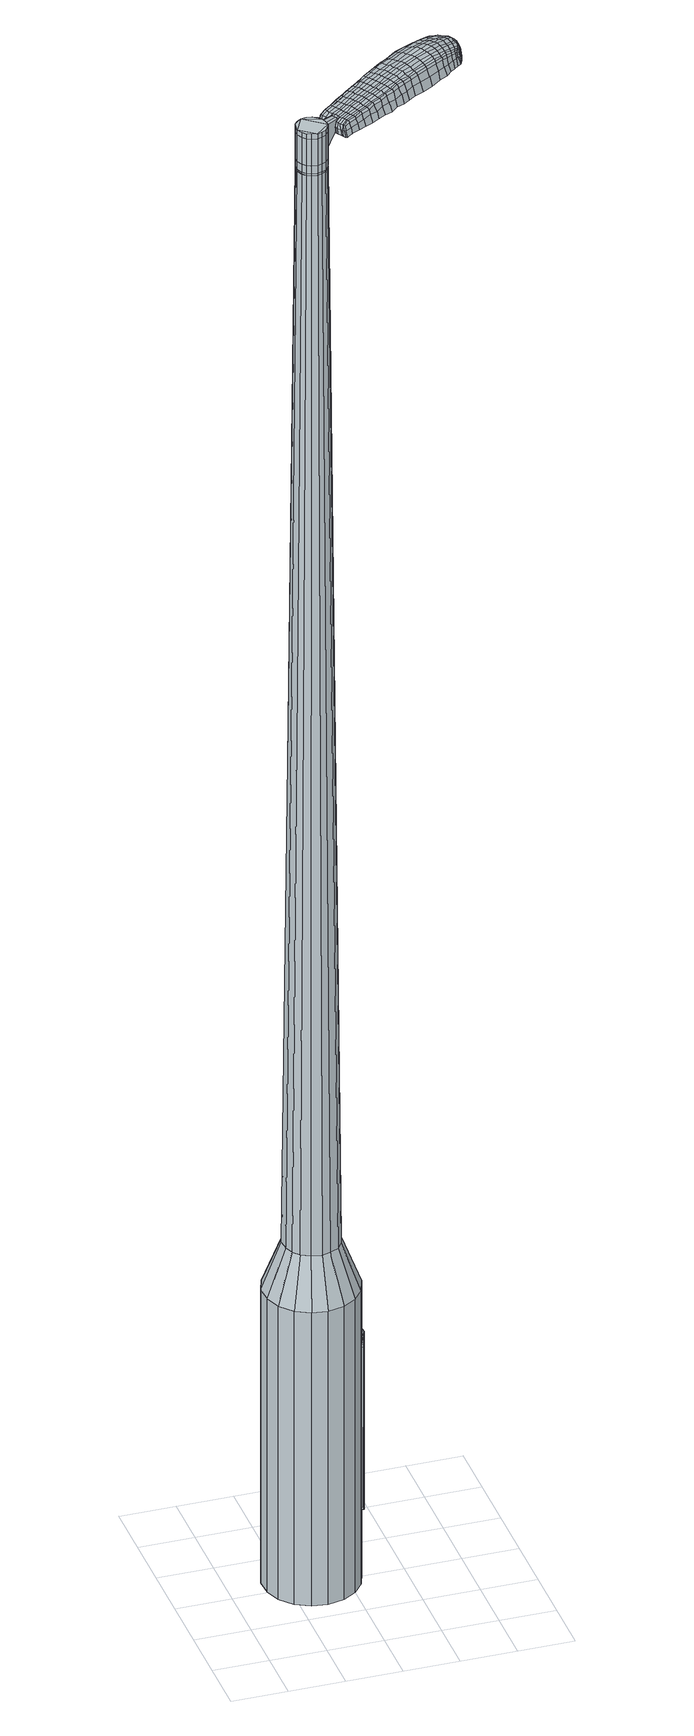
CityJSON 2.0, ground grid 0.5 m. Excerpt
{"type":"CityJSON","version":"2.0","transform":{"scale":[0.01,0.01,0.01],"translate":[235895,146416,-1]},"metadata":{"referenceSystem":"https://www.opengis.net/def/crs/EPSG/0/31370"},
"CityObjects":{
"object1":{"type":"GenericCityObject","attributes":{"cluster":664,"mean_distance_to_centroid":0.0912,"new_centroid_x":235895.72,"new_centroid_y":146417.07,"mean_distance_to_camera":6.72,"H1":11.36,"H2":-0.646,"Z_final":116.05,"cluster2":-1,"proj_x":235897.32,"proj_y":146419.72,"id_line":25206,"bearing_l":301.24,"distance":3.1,"orientation":"left","G_obj":31.24},"geometry":[{"type":"MultiSurface","lod":"2","boundaries":[[[0,1,2,3]],[[1,4,5,2]],[[4,6,7,5]],[[6,8,9,7]],[[8,10,11,9]],[[10,12,13,11]],[[12,14,15,13]],[[14,16,17,15]],[[16,18,19,17]],[[18,20,21,19]],[[20,22,23,21]],[[22,24,25,23]],[[24,26,27,25]],[[26,28,29,27]],[[28,30,31,29]],[[30,32,33,31]],[[32,34,35,33]],[[34,0,3,35]],[[36,37,38,39]],[[38,40,41,42]],[[41,43,42]],[[42,44,45,46]],[[45,47,46]],[[46,48,49,50]],[[49,51,50]],[[42,46,50,38]],[[50,52,39,38]],[[53,36,39]],[[2,5,7,35]],[[7,9,11,15]],[[11,13,15]],[[15,17,19,23]],[[19,21,23]],[[23,25,27,31]],[[27,29,31]],[[15,23,31,7]],[[31,33,35,7]],[[3,2,35]],[[1,0,54,55]],[[0,34,56,54]],[[34,32,57,56]],[[32,30,58,57]],[[30,28,59,58]],[[28,26,60,59]],[[26,24,61,60]],[[24,22,62,61]],[[22,20,63,62]],[[20,18,64,63]],[[18,16,65,64]],[[16,14,66,65]],[[14,12,67,66]],[[12,10,68,67]],[[10,8,69,68]],[[8,6,70,69]],[[6,4,71,70]],[[4,1,55,71]],[[55,54,72,73]],[[54,56,74,72]],[[56,57,75,74]],[[57,58,76,75]],[[58,59,77,76]],[[59,60,78,77]],[[60,61,79,78]],[[61,62,80,79]],[[62,63,81,80]],[[63,64,82,81]],[[64,65,83,82]],[[65,66,84,83]],[[66,67,85,84]],[[67,68,86,85]],[[68,69,87,86]],[[69,70,88,87]],[[70,71,89,88]],[[71,55,73,89]],[[90,91,92,73]],[[93,94,91,90]],[[95,96,94,93]],[[97,98,96,95]],[[99,100,98,97]],[[101,102,100,99]],[[103,104,102,101]],[[105,106,104,103]],[[107,108,106,105]],[[109,110,108,107]],[[83,111,110,109]],[[84,112,111,83]],[[85,113,112,84]],[[86,114,113,85]],[[115,116,114,86]],[[88,117,116,115]],[[118,119,117,88]],[[73,92,119,118]],[[120,121,122,123]],[[124,120,123,125]],[[126,124,125,127]],[[128,126,127,129]],[[130,128,129,131]],[[132,130,131,133]],[[134,132,133,135]],[[136,134,135,137]],[[138,136,137,139]],[[140,138,139,141]],[[142,140,141,143]],[[144,142,143,145]],[[146,144,145,147]],[[148,146,147,149]],[[150,148,149,151]],[[152,150,151,153]],[[72,90,73]],[[72,74,93,90]],[[74,75,95,93]],[[75,76,97,95]],[[76,77,99,97]],[[77,78,101,99]],[[78,79,103,101]],[[79,80,105,103]],[[80,81,107,105]],[[81,82,109,107]],[[82,83,109]],[[87,115,86]],[[87,88,115]],[[89,118,88]],[[89,73,118]],[[154,92,91]],[[155,119,92]],[[155,117,119]],[[156,116,117]],[[156,114,116]],[[157,110,111]],[[157,158,108,110]],[[158,159,106,108]],[[159,160,104,106]],[[160,161,102,104]],[[161,162,100,102]],[[162,163,98,100]],[[163,164,96,98]],[[164,165,94,96]],[[165,154,91,94]],[[39,52,152,166]],[[92,154,167,153]],[[53,39,166,121]],[[154,165,122,167]],[[36,53,121,120]],[[165,164,123,122]],[[37,36,120,124]],[[164,163,125,123]],[[38,37,124,126]],[[163,162,127,125]],[[40,38,126,128]],[[162,161,129,127]],[[41,40,128,130]],[[161,160,131,129]],[[43,41,130,132]],[[160,159,133,131]],[[42,43,132,134]],[[159,158,135,133]],[[44,42,134,136]],[[158,157,137,135]],[[45,44,136,138]],[[157,111,139,137]],[[47,45,138,140]],[[111,112,141,139]],[[46,47,140,142]],[[112,113,143,141]],[[48,46,142,144]],[[113,114,145,143]],[[49,48,144,146]],[[114,156,147,145]],[[51,49,146,148]],[[156,117,149,147]],[[50,51,148,150]],[[117,155,151,149]],[[52,50,150,152]],[[155,92,153,151]],[[152,153,168,169]],[[153,167,170,168]],[[167,122,171,170]],[[122,121,172,171]],[[121,166,173,172]],[[166,152,169,173]],[[174,175,176,177]],[[178,174,177,179]],[[174,178,180,181]],[[175,174,181,182]],[[183,184,185,186]],[[187,183,186,188]],[[183,187,189,190]],[[184,183,190,191]],[[192,193,194,195]],[[196,192,195,197]],[[192,196,198,199]],[[193,192,199,200]],[[201,202,203,204]],[[205,201,204,206]],[[201,205,207,208]],[[202,201,208,209]],[[210,211,212,213]],[[214,210,213,215]],[[210,214,216,217]],[[211,210,217,218]],[[219,220,221,222]],[[223,219,222,224]],[[219,223,225,226]],[[220,219,226,227]],[[228,229,230,231]],[[220,228,231,221]],[[228,220,227,232]],[[229,228,232,233]],[[234,235,236,237]],[[229,234,237,230]],[[234,229,233,238]],[[235,234,238,239]],[[240,178,179,241]],[[235,240,241,236]],[[240,235,239,242]],[[178,240,242,180]],[[243,244,245,246]],[[247,243,246,248]],[[243,247,249,250]],[[244,243,250,251]],[[252,253,254,255]],[[244,252,255,245]],[[252,244,251,256]],[[253,252,256,257]],[[258,259,260,261]],[[253,258,261,254]],[[258,253,257,262]],[[259,258,262,263]],[[264,265,266,267]],[[259,264,267,260]],[[264,259,263,268]],[[265,264,268,269]],[[270,175,182,271]],[[265,270,271,266]],[[270,265,269,272]],[[175,270,272,176]],[[273,274,275,276]],[[277,273,276,278]],[[273,277,279,280]],[[274,273,280,281]],[[282,283,284,285]],[[274,282,285,275]],[[282,274,281,286]],[[283,282,286,287]],[[288,289,290,291]],[[283,288,291,284]],[[288,283,287,292]],[[289,288,292,293]],[[294,187,188,295]],[[289,294,295,290]],[[294,289,293,296]],[[187,294,296,189]],[[297,298,299,300]],[[301,297,300,302]],[[297,301,303,304]],[[298,297,304,305]],[[306,307,308,309]],[[298,306,309,299]],[[306,298,305,310]],[[307,306,310,311]],[[312,313,314,315]],[[307,312,315,308]],[[312,307,311,316]],[[313,312,316,317]],[[318,319,320,321]],[[313,318,321,314]],[[318,313,317,322]],[[319,318,322,323]],[[324,184,191,325]],[[319,324,325,320]],[[324,319,323,326]],[[184,324,326,185]],[[327,213,212,328]],[[329,327,328,330]],[[327,329,331,332]],[[213,327,332,215]],[[333,329,330,334]],[[335,333,334,336]],[[333,335,337,338]],[[329,333,338,331]],[[339,335,336,340]],[[341,339,340,342]],[[339,341,343,344]],[[335,339,344,337]],[[345,341,342,346]],[[347,345,346,348]],[[345,347,349,350]],[[341,345,350,343]],[[351,347,348,352]],[[202,351,352,203]],[[351,202,209,353]],[[347,351,353,349]],[[354,355,200,199]],[[356,354,199,198]],[[354,356,357,358]],[[355,354,358,359]],[[360,361,359,358]],[[362,360,358,357]],[[360,362,363,364]],[[361,360,364,365]],[[366,367,365,364]],[[368,366,364,363]],[[366,368,369,370]],[[367,366,370,371]],[[372,373,371,370]],[[374,372,370,369]],[[372,374,207,205]],[[373,372,205,206]],[[375,376,377,378]],[[277,375,378,279]],[[375,277,278,379]],[[376,375,379,380]],[[381,196,197,382]],[[376,381,382,377]],[[381,376,380,383]],[[196,381,383,198]],[[384,385,386,387]],[[223,384,387,225]],[[384,223,224,388]],[[385,384,388,389]],[[390,391,392,393]],[[385,390,393,386]],[[390,385,389,394]],[[391,390,394,395]],[[396,193,200,397]],[[391,396,397,392]],[[396,391,395,398]],[[193,396,398,194]],[[399,400,401,402]],[[181,399,402,182]],[[399,181,180,403]],[[400,399,403,404]],[[405,406,407,408]],[[400,405,408,401]],[[405,400,404,409]],[[406,405,409,410]],[[411,204,203,412]],[[406,411,412,407]],[[411,406,410,413]],[[204,411,413,206]],[[414,415,416,417]],[[186,414,417,188]],[[414,186,185,418]],[[415,414,418,419]],[[420,208,207,421]],[[415,420,421,416]],[[420,415,419,422]],[[208,420,422,209]],[[423,424,425,426]],[[301,423,426,303]],[[423,301,302,427]],[[424,423,427,428]],[[429,214,215,430]],[[424,429,430,425]],[[429,424,428,431]],[[214,429,431,216]],[[432,433,434,435]],[[247,432,435,249]],[[432,247,248,436]],[[433,432,436,437]],[[438,439,440,441]],[[433,438,441,434]],[[438,433,437,442]],[[439,438,442,443]],[[444,211,218,445]],[[439,444,445,440]],[[444,439,443,446]],[[211,444,446,212]],[[447,448,437,436]],[[246,447,436,248]],[[447,246,245,449]],[[448,447,449,450]],[[451,452,443,442]],[[448,451,442,437]],[[451,448,450,453]],[[452,451,453,454]],[[455,328,212,446]],[[452,455,446,443]],[[455,452,454,456]],[[328,455,456,330]],[[457,458,459,460]],[[304,457,460,305]],[[457,304,303,426]],[[458,457,426,425]],[[461,332,331,462]],[[458,461,462,459]],[[461,458,425,430]],[[332,461,430,215]],[[463,464,450,449]],[[255,463,449,245]],[[463,255,254,465]],[[464,463,465,466]],[[467,468,454,453]],[[464,467,453,450]],[[467,464,466,469]],[[468,467,469,470]],[[471,334,330,456]],[[468,471,456,454]],[[471,468,470,472]],[[334,471,472,336]],[[473,474,475,476]],[[310,473,476,311]],[[473,310,305,460]],[[474,473,460,459]],[[477,338,337,478]],[[474,477,478,475]],[[477,474,459,462]],[[338,477,462,331]],[[479,480,466,465]],[[261,479,465,254]],[[479,261,260,481]],[[480,479,481,482]],[[483,484,470,469]],[[480,483,469,466]],[[483,480,482,485]],[[484,483,485,486]],[[487,340,336,472]],[[484,487,472,470]],[[487,484,486,488]],[[340,487,488,342]],[[489,490,491,492]],[[316,489,492,317]],[[489,316,311,476]],[[490,489,476,475]],[[493,344,343,494]],[[490,493,494,491]],[[493,490,475,478]],[[344,493,478,337]],[[495,496,482,481]],[[267,495,481,260]],[[495,267,266,497]],[[496,495,497,498]],[[499,500,486,485]],[[496,499,485,482]],[[499,496,498,501]],[[500,499,501,502]],[[503,346,342,488]],[[500,503,488,486]],[[503,500,502,504]],[[346,503,504,348]],[[505,506,507,508]],[[322,505,508,323]],[[505,322,317,492]],[[506,505,492,491]],[[509,350,349,510]],[[506,509,510,507]],[[509,506,491,494]],[[350,509,494,343]],[[511,512,498,497]],[[271,511,497,266]],[[511,271,182,402]],[[512,511,402,401]],[[513,514,502,501]],[[512,513,501,498]],[[513,512,401,408]],[[514,513,408,407]],[[515,352,348,504]],[[514,515,504,502]],[[515,514,407,412]],[[352,515,412,203]],[[516,517,419,418]],[[326,516,418,185]],[[516,326,323,508]],[[517,516,508,507]],[[518,353,209,422]],[[517,518,422,419]],[[518,517,507,510]],[[353,518,510,349]],[[519,520,380,379]],[[276,519,379,278]],[[519,276,275,521]],[[520,519,521,522]],[[523,356,198,383]],[[520,523,383,380]],[[523,520,522,524]],[[356,523,524,357]],[[525,526,527,528]],[[226,525,528,227]],[[525,226,225,387]],[[526,525,387,386]],[[529,530,531,532]],[[526,529,532,527]],[[529,526,386,393]],[[530,529,393,392]],[[533,355,359,534]],[[530,533,534,531]],[[533,530,392,397]],[[355,533,397,200]],[[535,536,522,521]],[[285,535,521,275]],[[535,285,284,537]],[[536,535,537,538]],[[539,362,357,524]],[[536,539,524,522]],[[539,536,538,540]],[[362,539,540,363]],[[541,542,543,544]],[[232,541,544,233]],[[541,232,227,528]],[[542,541,528,527]],[[545,546,547,548]],[[542,545,548,543]],[[545,542,527,532]],[[546,545,532,531]],[[549,361,365,550]],[[546,549,550,547]],[[549,546,531,534]],[[361,549,534,359]],[[551,552,538,537]],[[291,551,537,284]],[[551,291,290,553]],[[552,551,553,554]],[[555,368,363,540]],[[552,555,540,538]],[[555,552,554,556]],[[368,555,556,369]],[[557,558,559,560]],[[238,557,560,239]],[[557,238,233,544]],[[558,557,544,543]],[[561,562,563,564]],[[558,561,564,559]],[[561,558,543,548]],[[562,561,548,547]],[[565,367,371,566]],[[562,565,566,563]],[[565,562,547,550]],[[367,565,550,365]],[[567,568,554,553]],[[295,567,553,290]],[[567,295,188,417]],[[568,567,417,416]],[[569,374,369,556]],[[568,569,556,554]],[[569,568,416,421]],[[374,569,421,207]],[[570,571,404,403]],[[242,570,403,180]],[[570,242,239,560]],[[571,570,560,559]],[[572,573,410,409]],[[571,572,409,404]],[[572,571,559,564]],[[573,572,564,563]],[[574,373,206,413]],[[573,574,413,410]],[[574,573,563,566]],[[373,574,566,371]],[[575,576,577,578]],[[578,577,579,580]],[[581,579,577,582]],[[582,577,576,583]],[[584,585,586,587]],[[587,586,588,589]],[[590,588,586,591]],[[591,586,585,592]],[[593,594,595,596]],[[596,595,597,598]],[[599,597,595,600]],[[600,595,594,601]],[[602,603,604,605]],[[605,604,606,607]],[[608,606,604,609]],[[609,604,603,610]],[[611,612,613,614]],[[614,613,615,616]],[[617,615,613,618]],[[618,613,612,619]],[[620,621,622,623]],[[623,622,624,625]],[[626,624,622,627]],[[627,622,621,628]],[[629,630,631,632]],[[632,631,621,620]],[[628,621,631,633]],[[633,631,630,634]],[[635,636,637,638]],[[638,637,630,629]],[[634,630,637,639]],[[639,637,636,640]],[[580,579,641,642]],[[642,641,636,635]],[[640,636,641,643]],[[643,641,579,581]],[[644,645,646,647]],[[647,646,648,649]],[[650,648,646,651]],[[651,646,645,652]],[[653,654,655,656]],[[656,655,645,644]],[[652,645,655,657]],[[657,655,654,658]],[[659,660,661,662]],[[662,661,654,653]],[[658,654,661,663]],[[663,661,660,664]],[[665,666,667,668]],[[668,667,660,659]],[[664,660,667,669]],[[669,667,666,670]],[[583,576,671,672]],[[672,671,666,665]],[[670,666,671,673]],[[673,671,576,575]],[[674,675,676,677]],[[677,676,678,679]],[[680,678,676,681]],[[681,676,675,682]],[[683,684,685,686]],[[686,685,675,674]],[[682,675,685,687]],[[687,685,684,688]],[[689,690,691,692]],[[692,691,684,683]],[[688,684,691,693]],[[693,691,690,694]],[[589,588,695,696]],[[696,695,690,689]],[[694,690,695,697]],[[697,695,588,590]],[[698,699,700,701]],[[701,700,702,703]],[[704,702,700,705]],[[705,700,699,706]],[[707,708,709,710]],[[710,709,699,698]],[[706,699,709,711]],[[711,709,708,712]],[[713,714,715,716]],[[716,715,708,707]],[[712,708,715,717]],[[717,715,714,718]],[[719,720,721,722]],[[722,721,714,713]],[[718,714,721,723]],[[723,721,720,724]],[[592,585,725,726]],[[726,725,720,719]],[[724,720,725,727]],[[727,725,585,584]],[[611,614,728,729]],[[729,728,730,731]],[[732,730,728,733]],[[733,728,614,616]],[[731,730,734,735]],[[735,734,736,737]],[[738,736,734,739]],[[739,734,730,732]],[[737,736,740,741]],[[741,740,742,743]],[[744,742,740,745]],[[745,740,736,738]],[[743,742,746,747]],[[747,746,748,749]],[[750,748,746,751]],[[751,746,742,744]],[[749,748,752,753]],[[753,752,603,602]],[[610,603,752,754]],[[754,752,748,750]],[[601,755,756,600]],[[600,756,757,599]],[[758,757,756,759]],[[759,756,755,760]],[[760,761,762,759]],[[759,762,763,758]],[[764,763,762,765]],[[765,762,761,766]],[[766,767,768,765]],[[765,768,769,764]],[[770,769,768,771]],[[771,768,767,772]],[[772,773,774,771]],[[771,774,775,770]],[[608,775,774,606]],[[606,774,773,607]],[[776,777,778,779]],[[779,778,678,680]],[[679,678,778,780]],[[780,778,777,781]],[[598,597,782,783]],[[783,782,777,776]],[[781,777,782,784]],[[784,782,597,599]],[[785,786,787,788]],[[788,787,624,626]],[[625,624,787,789]],[[789,787,786,790]],[[791,792,793,794]],[[794,793,786,785]],[[790,786,793,795]],[[795,793,792,796]],[[601,594,797,798]],[[798,797,792,791]],[[796,792,797,799]],[[799,797,594,593]],[[800,801,802,803]],[[803,802,582,583]],[[581,582,802,804]],[[804,802,801,805]],[[806,807,808,809]],[[809,808,801,800]],[[805,801,808,810]],[[810,808,807,811]],[[602,605,812,813]],[[813,812,807,806]],[[811,807,812,814]],[[814,812,605,607]],[[815,816,817,818]],[[818,817,587,589]],[[584,587,817,819]],[[819,817,816,820]],[[608,609,821,822]],[[822,821,816,815]],[[820,816,821,823]],[[823,821,609,610]],[[824,825,826,827]],[[827,826,702,704]],[[703,702,826,828]],[[828,826,825,829]],[[616,615,830,831]],[[831,830,825,824]],[[829,825,830,832]],[[832,830,615,617]],[[833,834,835]],[[835,834,648,650]],[[649,648,834,836]],[[837,838,839,840]],[[840,839,834,833]],[[836,834,839,841]],[[841,839,838,842]],[[619,612,843,844]],[[844,843,838,837]],[[842,838,843,845]],[[845,843,612,611]],[[846,847,836]],[[836,847,647,649]],[[644,647,847,848]],[[848,847,846,849]],[[842,850,851,841]],[[841,851,846,836]],[[849,846,851,852]],[[852,851,850,853]],[[611,729,854,845]],[[845,854,850,842]],[[853,850,854,855]],[[855,854,729,731]],[[856,857,858,859]],[[859,858,705,706]],[[704,705,858,827]],[[827,858,857,824]],[[732,733,860,861]],[[861,860,857,856]],[[824,857,860,831]],[[831,860,733,616]],[[849,862,863,848]],[[848,863,656,644]],[[653,656,863,864]],[[863,862,864]],[[853,865,866,852]],[[852,866,862,849]],[[864,862,866,867]],[[867,866,865,868]],[[731,735,869,855]],[[855,869,865,853]],[[868,865,869,870]],[[870,869,735,737]],[[871,872,873,874]],[[874,873,711,712]],[[706,711,873,859]],[[859,873,872,856]],[[738,739,875,876]],[[876,875,872,871]],[[856,872,875,861]],[[861,875,739,732]],[[877,878,864]],[[864,878,662,653]],[[659,662,878,879]],[[879,878,877,880]],[[868,881,882,867]],[[867,882,877,864]],[[880,877,882,883]],[[883,882,881,884]],[[737,741,885,870]],[[870,885,881,868]],[[884,881,885,886]],[[886,885,741,743]],[[887,888,889,890]],[[890,889,717,718]],[[712,717,889,874]],[[874,889,888,871]],[[744,745,891,892]],[[892,891,888,887]],[[871,888,891,876]],[[876,891,745,738]],[[880,893,894,879]],[[879,894,668,659]],[[665,668,894,895]],[[895,894,893,896]],[[884,897,898,883]],[[883,898,893,880]],[[896,893,898,899]],[[899,898,897,900]],[[743,747,901,886]],[[886,901,897,884]],[[900,897,901,902]],[[902,901,747,749]],[[903,904,905,906]],[[906,905,723,724]],[[718,723,905,890]],[[890,905,904,887]],[[750,751,907,908]],[[908,907,904,903]],[[887,904,907,892]],[[892,907,751,744]],[[896,909,910,895]],[[895,910,672,665]],[[583,672,910,803]],[[803,910,909,800]],[[900,911,912,899]],[[899,912,909,896]],[[800,909,912,809]],[[809,912,911,806]],[[749,753,913,902]],[[902,913,911,900]],[[806,911,913,813]],[[813,913,753,602]],[[820,914,915,819]],[[819,915,727,584]],[[724,727,915,906]],[[906,915,914,903]],[[610,754,916,823]],[[823,916,914,820]],[[903,914,916,908]],[[908,916,754,750]],[[781,917,918,780]],[[780,918,677,679]],[[674,677,918,919]],[[919,918,917,920]],[[599,757,921,784]],[[784,921,917,781]],[[920,917,921,922]],[[922,921,757,758]],[[923,924,925,926]],[[926,925,627,628]],[[626,627,925,788]],[[788,925,924,785]],[[927,928,929,930]],[[930,929,924,923]],[[785,924,929,794]],[[794,929,928,791]],[[760,755,931,932]],[[932,931,928,927]],[[791,928,931,798]],[[798,931,755,601]],[[920,933,934,919]],[[919,934,686,674]],[[683,686,934,935]],[[935,934,933,936]],[[758,763,937,922]],[[922,937,933,920]],[[936,933,937,938]],[[938,937,763,764]],[[939,940,941,942]],[[942,941,633,634]],[[628,633,941,926]],[[926,941,940,923]],[[943,944,945,946]],[[946,945,940,939]],[[923,940,945,930]],[[930,945,944,927]],[[766,761,947,948]],[[948,947,944,943]],[[927,944,947,932]],[[932,947,761,760]],[[936,949,950,935]],[[935,950,692,683]],[[689,692,950,951]],[[951,950,949,952]],[[764,769,953,938]],[[938,953,949,936]],[[952,949,953,954]],[[954,953,769,770]],[[955,956,957,958]],[[958,957,639,640]],[[634,639,957,942]],[[942,957,956,939]],[[959,960,961,962]],[[962,961,956,955]],[[939,956,961,946]],[[946,961,960,943]],[[772,767,963,964]],[[964,963,960,959]],[[943,960,963,948]],[[948,963,767,766]],[[952,965,966,951]],[[951,966,696,689]],[[589,696,966,818]],[[818,966,965,815]],[[770,775,967,954]],[[954,967,965,952]],[[815,965,967,822]],[[822,967,775,608]],[[805,968,969,804]],[[804,969,643,581]],[[640,643,969,958]],[[958,969,968,955]],[[811,970,971,810]],[[810,971,968,805]],[[955,968,971,962]],[[962,971,970,959]],[[607,773,972,814]],[[814,972,970,811]],[[959,970,972,964]],[[964,972,773,772]],[[575,578,177,176]],[[578,580,179,177]],[[590,591,190,189]],[[591,592,191,190]],[[593,596,195,194]],[[596,598,197,195]],[[617,618,217,216]],[[618,619,218,217]],[[620,623,222,221]],[[623,625,224,222]],[[629,632,231,230]],[[632,620,221,231]],[[635,638,237,236]],[[638,629,230,237]],[[580,642,241,179]],[[642,635,236,241]],[[650,651,250,249]],[[651,652,251,250]],[[652,657,256,251]],[[657,658,257,256]],[[658,663,262,257]],[[663,664,263,262]],[[664,669,268,263]],[[669,670,269,268]],[[670,673,272,269]],[[673,575,176,272]],[[680,681,280,279]],[[681,682,281,280]],[[682,687,286,281]],[[687,688,287,286]],[[688,693,292,287]],[[693,694,293,292]],[[694,697,296,293]],[[697,590,189,296]],[[698,701,300,299]],[[701,703,302,300]],[[707,710,309,308]],[[710,698,299,309]],[[713,716,315,314]],[[716,707,308,315]],[[719,722,321,320]],[[722,713,314,321]],[[592,726,325,191]],[[726,719,320,325]],[[776,779,378,377]],[[779,680,279,378]],[[598,783,382,197]],[[783,776,377,382]],[[625,789,388,224]],[[789,790,389,388]],[[790,795,394,389]],[[795,796,395,394]],[[796,799,398,395]],[[799,593,194,398]],[[703,828,427,302]],[[828,829,428,427]],[[829,832,431,428]],[[832,617,216,431]],[[833,835,435,434]],[[835,650,249,435]],[[837,840,441,440]],[[840,833,434,441]],[[619,844,445,218]],[[844,837,440,445]],[[973,974,975,976]],[[977,978,976,975]],[[979,980,981,982]],[[983,984,985,986]],[[974,987,988,975]],[[989,977,975,988]],[[990,979,982,991]],[[992,993,984,983]],[[987,994,995,988]],[[995,996,989,988]],[[997,990,991,998]],[[999,993,992,1000]],[[994,1001,1002,995]],[[1002,1003,996,995]],[[1004,997,998,1005]],[[1006,999,1000,1007]],[[1008,1009,1010,1011]],[[1012,1013,1009,1008]],[[1012,1014,1015,1013]],[[1014,1016,1017,1015]],[[1018,1019,1020,1021]],[[1022,1023,1019,1018]],[[1024,1025,1023,1022]],[[1026,1027,1025,1024]],[[1021,1010,1009,1018]],[[1018,1009,1013,1022]],[[1013,1015,1024,1022]],[[1015,1017,1026,1024]],[[982,981,978,977]],[[991,982,977,989]],[[996,998,991,989]],[[1003,1005,998,996]],[[983,986,980,979]],[[992,983,979,990]],[[1000,992,990,997]],[[1007,1000,997,1004]],[[984,1008,1011,985]],[[993,1012,1008,984]],[[1014,1012,993,999]],[[1016,1014,999,1006]],[[1028,1029,1030,1031]],[[1030,1032,1033,1034]],[[1030,1034,1035,1036]],[[1030,1036,1031]],[[1037,1028,1031,1038]],[[1039,1038,1031,1040]],[[1041,1040,1031]],[[1042,1030,1029,1043]],[[1044,1042,1043,1045]],[[1046,1044,1045,1047]],[[1048,1046,1047,1049]],[[1050,1048,1049,1051]],[[1051,1052,1053,1054]],[[1051,1054,1055,1056]],[[1051,1056,1057,1058]],[[1057,1059,1060,1061]],[[1057,1061,1062,1063]],[[1057,1063,1058]],[[1051,1058,1050]],[[1064,1065,1029,1028]],[[1066,1067,1032,1030]],[[1068,1069,1041,1031]],[[1065,1070,1043,1029]],[[1071,1066,1030,1042]],[[1070,1072,1045,1043]],[[1073,1071,1042,1044]],[[1072,1074,1047,1045]],[[1075,1073,1044,1046]],[[1074,1076,1049,1047]],[[1077,1075,1046,1048]],[[1076,1078,1051,1049]],[[1079,1077,1048,1050]],[[1078,1080,1052,1051]],[[1081,1082,1059,1057]],[[1083,1079,1050,1058]],[[1053,1052,1080,1084]],[[1054,1053,1084,1085]],[[1055,1054,1085,1086]],[[1056,1055,1086,1087]],[[1057,1056,1087,1081]],[[1088,1064,1028,1037]],[[1089,1088,1037,1038]],[[1090,1089,1038,1039]],[[1091,1090,1039,1040]],[[1069,1091,1040,1041]],[[1033,1032,1067,1092]],[[1060,1059,1082,1093]],[[1034,1033,1092,1094]],[[1035,1034,1094,1095]],[[1036,1035,1095,1096]],[[1031,1036,1096,1068]],[[1061,1060,1093,1097]],[[1062,1061,1097,1098]],[[1063,1062,1098,1099]],[[1058,1063,1099,1083]]]}]}
},
"vertices":[
[108,131,384],[114,118,384],[114,118,96],[108,131,96],[114,103,384],[114,103,96],[109,89,384],[109,89,96],[100,78,384],[100,78,96],[88,70,384],[88,70,96],[73,67,384],[73,67,96],[59,69,384],[59,69,96],[46,76,384],[46,76,96],[36,87,384],[36,87,96],[31,101,384],[31,101,96],[30,116,384],[30,116,96],[35,130,384],[35,130,96],[44,141,384],[44,141,96],[57,149,384],[57,149,96],[71,152,384],[71,152,96],[86,149,384],[86,149,96],[99,142,384],[99,142,96],[77,122,1524],[72,123,1524],[67,122,1524],[84,116,1524],[63,119,1524],[60,116,1524],[59,107,1524],[59,111,1524],[61,102,1524],[64,99,1524],[73,96,1524],[68,97,1524],[77,97,1524],[81,99,1524],[86,107,1524],[84,103,1524],[85,112,1524],[81,120,1524],[94,122,429],[97,114,429],[88,129,429],[80,133,429],[72,135,429],[63,133,429],[56,128,429],[50,121,429],[47,113,429],[48,104,429],[51,96,429],[56,90,429],[64,86,429],[73,84,429],[81,86,429],[89,90,429],[94,97,429],[97,106,429],[84,116,1483],[85,112,1483],[81,120,1483],[77,122,1483],[72,123,1483],[67,122,1483],[63,119,1483],[60,116,1483],[59,111,1483],[59,107,1483],[61,102,1483],[64,99,1483],[68,97,1483],[73,96,1483],[77,97,1483],[81,99,1483],[84,103,1483],[86,107,1483],[83,116,1483],[83,116,1485],[85,112,1485],[80,119,1483],[80,119,1485],[76,122,1483],[76,122,1485],[72,122,1483],[72,122,1485],[68,121,1483],[68,121,1485],[64,119,1483],[64,119,1485],[61,116,1483],[61,116,1485],[60,111,1483],[60,111,1485],[60,107,1483],[60,107,1485],[61,103,1483],[61,103,1485],[64,99,1485],[68,97,1485],[73,96,1485],[77,97,1485],[81,100,1483],[81,100,1485],[84,103,1485],[85,107,1483],[85,107,1485],[77,122,1519],[81,120,1519],[81,120,1493],[77,122,1493],[72,123,1519],[72,123,1493],[67,122,1519],[67,122,1493],[63,119,1519],[63,119,1493],[60,116,1519],[60,116,1493],[59,111,1519],[59,111,1493],[59,107,1519],[59,107,1493],[61,102,1519],[61,102,1493],[64,99,1519],[64,99,1493],[68,97,1519],[68,97,1493],[73,96,1519],[73,96,1493],[77,97,1519],[77,97,1493],[81,99,1519],[81,99,1493],[84,103,1519],[84,103,1493],[86,107,1519],[86,107,1493],[85,112,1519],[85,112,1493],[84,116,1485],[86,107,1485],[81,99,1485],[61,102,1485],[59,107,1485],[59,111,1485],[60,116,1485],[63,119,1485],[67,122,1485],[72,123,1485],[77,122,1485],[81,120,1485],[84,116,1519],[84,116,1493],[101,123,1513],[101,123,1518],[100,126,1513],[98,129,1513],[98,129,1518],[100,126,1518],[173,148,1519],[167,144,1518],[169,144,1509],[175,147,1510],[181,152,1519],[183,151,1510],[179,153,1526],[172,149,1525],[165,145,1525],[153,181,1519],[147,177,1518],[147,175,1525],[153,179,1525],[161,185,1519],[161,184,1526],[161,187,1510],[154,183,1510],[148,179,1509],[225,204,1519],[227,201,1519],[228,201,1513],[226,204,1513],[222,207,1519],[223,207,1513],[221,206,1524],[224,203,1524],[226,200,1524],[162,165,1530],[156,162,1529],[157,159,1529],[164,163,1530],[170,170,1531],[172,167,1531],[168,173,1530],[160,169,1530],[154,165,1529],[93,123,1512],[94,121,1512],[95,122,1517],[94,124,1517],[91,126,1512],[93,126,1517],[92,127,1506],[94,124,1506],[95,121,1506],[223,180,1519],[221,178,1519],[222,177,1512],[225,179,1512],[225,181,1518],[226,181,1512],[224,182,1522],[222,181,1523],[220,178,1524],[217,175,1519],[212,171,1519],[214,171,1512],[218,174,1512],[216,176,1524],[211,172,1525],[207,168,1519],[201,164,1519],[202,163,1511],[209,167,1511],[206,169,1526],[199,165,1526],[191,158,1519],[193,157,1510],[189,159,1526],[108,113,1513],[115,117,1513],[113,117,1518],[107,114,1517],[103,111,1512],[103,112,1516],[104,110,1506],[109,113,1507],[116,116,1507],[121,120,1514],[128,124,1515],[127,124,1520],[120,121,1519],[123,120,1507],[130,123,1507],[135,127,1515],[141,131,1516],[140,131,1522],[133,128,1521],[136,126,1508],[143,130,1508],[148,134,1517],[154,137,1517],[153,138,1524],[146,135,1523],[150,133,1508],[156,137,1509],[161,141,1518],[159,142,1524],[163,140,1509],[205,211,1519],[202,209,1519],[203,208,1524],[206,209,1523],[208,211,1518],[208,210,1522],[208,213,1512],[205,212,1512],[202,211,1512],[198,207,1519],[193,205,1519],[193,203,1525],[198,206,1524],[198,209,1512],[193,206,1512],[187,202,1519],[181,198,1519],[181,196,1526],[188,200,1526],[188,204,1511],[181,200,1511],[171,192,1519],[171,190,1526],[171,194,1510],[92,139,1513],[99,143,1513],[99,145,1507],[93,140,1507],[88,136,1512],[88,137,1506],[89,135,1516],[92,138,1517],[99,142,1518],[105,148,1514],[111,152,1515],[111,154,1507],[105,149,1507],[105,146,1519],[111,150,1520],[117,156,1515],[123,160,1516],[124,162,1508],[117,158,1508],[117,155,1521],[123,159,1522],[129,165,1517],[135,169,1517],[136,171,1509],[130,166,1508],[129,163,1523],[135,167,1524],[141,173,1518],[142,175,1509],[141,171,1524],[99,127,1519],[100,124,1519],[105,131,1520],[106,128,1520],[104,133,1520],[97,129,1519],[111,134,1522],[113,132,1522],[118,138,1523],[119,136,1523],[116,141,1523],[110,137,1521],[124,142,1524],[126,140,1524],[130,146,1525],[132,144,1525],[129,149,1525],[122,145,1524],[137,150,1526],[138,147,1526],[143,154,1527],[145,151,1527],[141,157,1527],[135,153,1526],[149,158,1528],[151,155,1528],[148,161,1528],[221,201,1527],[223,198,1527],[218,204,1526],[215,202,1527],[217,199,1528],[219,196,1528],[212,196,1529],[214,193,1529],[209,199,1528],[203,195,1530],[206,192,1530],[208,189,1530],[199,188,1531],[201,185,1531],[197,192,1530],[189,187,1531],[192,184,1531],[194,180,1531],[181,177,1531],[183,174,1531],[178,180,1531],[210,212,1518],[213,211,1519],[213,212,1513],[210,213,1513],[209,210,1523],[212,210,1523],[218,209,1519],[218,210,1513],[217,208,1524],[226,183,1518],[227,186,1518],[226,186,1523],[225,183,1523],[227,183,1513],[228,186,1513],[228,189,1519],[229,193,1519],[227,193,1524],[227,189,1523],[229,189,1513],[230,194,1513],[228,197,1519],[227,196,1524],[229,197,1513],[171,150,1528],[170,151,1528],[163,148,1528],[164,146,1527],[178,154,1528],[177,156,1529],[168,154,1529],[167,157,1530],[161,153,1529],[162,150,1528],[176,158,1529],[175,161,1530],[165,160,1530],[159,156,1529],[173,164,1531],[154,178,1528],[155,176,1529],[163,180,1529],[161,182,1528],[148,174,1527],[149,172,1528],[158,172,1529],[165,177,1530],[151,168,1528],[87,134,1512],[88,132,1512],[89,132,1517],[88,134,1517],[87,135,1506],[88,133,1506],[90,129,1512],[91,129,1517],[90,130,1506],[101,111,1512],[100,112,1512],[101,112,1506],[102,110,1506],[101,112,1517],[101,113,1517],[99,114,1512],[97,116,1512],[98,117,1506],[100,114,1506],[99,115,1517],[98,117,1517],[96,119,1512],[97,119,1506],[97,120,1517],[106,115,1519],[105,116,1519],[113,118,1520],[112,120,1520],[104,118,1519],[103,120,1519],[110,122,1520],[109,124,1520],[101,122,1519],[108,126,1520],[93,137,1519],[94,135,1519],[100,139,1520],[99,141,1520],[95,132,1519],[102,136,1520],[119,122,1521],[118,123,1521],[126,125,1522],[125,127,1522],[117,125,1521],[116,128,1521],[123,129,1522],[122,131,1523],[114,130,1522],[121,134,1523],[105,145,1521],[106,143,1521],[112,147,1522],[111,149,1522],[108,140,1521],[114,144,1522],[132,129,1523],[131,130,1523],[139,132,1524],[138,134,1524],[130,133,1523],[128,135,1524],[136,136,1525],[135,139,1525],[127,137,1524],[133,141,1525],[118,153,1523],[119,151,1523],[125,155,1524],[124,157,1524],[121,148,1524],[127,152,1525],[145,136,1525],[144,137,1525],[152,139,1526],[151,141,1526],[143,140,1526],[141,142,1526],[149,143,1527],[148,146,1527],[140,145,1526],[146,149,1527],[130,161,1525],[131,160,1525],[137,164,1526],[136,166,1526],[133,156,1526],[139,160,1527],[158,143,1527],[157,145,1527],[156,147,1527],[154,150,1528],[153,152,1528],[142,170,1527],[143,168,1527],[145,164,1528],[207,209,1525],[210,208,1525],[204,207,1526],[207,207,1526],[214,207,1526],[211,205,1527],[223,182,1525],[224,184,1525],[221,182,1526],[220,180,1525],[225,188,1525],[225,191,1526],[221,189,1527],[221,185,1526],[224,195,1526],[221,192,1527],[199,205,1526],[202,204,1527],[194,202,1527],[196,201,1528],[205,202,1528],[200,198,1529],[216,177,1526],[216,179,1527],[211,176,1528],[211,174,1527],[216,182,1527],[216,186,1528],[210,182,1529],[211,179,1528],[215,189,1528],[209,185,1530],[189,199,1528],[190,198,1529],[181,195,1528],[183,193,1529],[194,195,1529],[186,190,1530],[206,170,1528],[205,172,1528],[198,168,1529],[199,166,1528],[205,175,1529],[204,178,1530],[197,174,1530],[198,171,1530],[203,182,1530],[195,177,1531],[171,189,1529],[173,187,1529],[176,184,1530],[188,160,1528],[188,162,1529],[187,164,1530],[186,168,1530],[184,171,1531],[168,145,1509],[166,146,1518],[172,149,1518],[174,149,1509],[180,154,1519],[182,153,1510],[178,154,1525],[171,150,1525],[164,147,1525],[149,173,1525],[149,175,1518],[155,179,1518],[155,177,1525],[162,184,1519],[162,182,1525],[162,186,1510],[155,181,1509],[149,177,1509],[226,200,1513],[225,200,1519],[223,203,1519],[224,203,1513],[221,205,1519],[221,206,1513],[220,204,1524],[222,202,1524],[224,199,1524],[158,159,1528],[156,162,1528],[162,165,1529],[164,163,1529],[170,170,1529],[172,167,1529],[168,173,1529],[160,168,1529],[154,165,1528],[97,123,1516],[96,122,1512],[95,124,1512],[96,125,1516],[93,127,1512],[94,127,1516],[94,128,1506],[96,125,1506],[97,123,1506],[221,178,1512],[219,179,1519],[222,181,1518],[223,180,1512],[223,182,1518],[225,182,1512],[222,183,1522],[221,182,1523],[218,180,1523],[213,172,1512],[211,173,1519],[215,176,1519],[217,176,1512],[214,177,1524],[210,174,1525],[201,165,1511],[200,165,1519],[206,170,1519],[208,169,1511],[205,170,1525],[198,166,1526],[190,160,1519],[192,159,1510],[188,160,1526],[113,119,1518],[114,118,1513],[107,115,1513],[106,115,1517],[103,113,1512],[103,114,1515],[104,112,1506],[109,114,1506],[115,118,1507],[126,126,1520],[127,125,1514],[120,122,1514],[119,123,1519],[122,121,1507],[129,125,1507],[139,133,1522],[140,132,1516],[134,129,1515],[132,130,1521],[135,128,1508],[142,132,1508],[152,140,1523],[153,139,1517],[147,136,1516],[145,137,1522],[149,135,1508],[155,139,1508],[160,143,1517],[158,143,1524],[162,142,1509],[203,206,1523],[203,207,1519],[206,209,1518],[206,207,1523],[208,209,1518],[208,208,1522],[208,211,1512],[206,210,1512],[203,209,1512],[194,201,1525],[194,203,1519],[199,205,1519],[199,204,1524],[199,207,1512],[194,205,1512],[182,194,1526],[182,196,1519],[188,200,1519],[188,198,1525],[189,202,1511],[182,198,1511],[172,190,1519],[172,188,1526],[172,192,1510],[100,143,1507],[100,142,1513],[94,138,1513],[94,139,1506],[90,134,1512],[90,136,1506],[91,134,1515],[94,136,1517],[100,141,1518],[112,152,1507],[112,150,1514],[106,146,1514],[106,148,1507],[106,145,1519],[112,149,1520],[125,161,1508],[124,159,1516],[118,155,1515],[119,156,1508],[118,153,1521],[124,157,1522],[137,169,1508],[137,167,1517],[131,163,1516],[131,165,1508],[131,161,1522],[137,165,1523],[143,171,1517],[143,173,1509],[143,169,1524],[100,127,1518],[101,125,1518],[106,131,1519],[107,129,1519],[104,133,1519],[98,130,1518],[112,135,1520],[113,132,1520],[118,139,1521],[120,136,1521],[117,141,1521],[110,137,1520],[125,142,1523],[126,140,1523],[131,146,1524],[132,144,1524],[129,149,1524],[123,145,1523],[137,150,1525],[139,148,1525],[144,154,1526],[145,152,1526],[142,157,1526],[136,153,1525],[150,158,1527],[151,155,1527],[148,161,1527],[222,198,1526],[220,201,1526],[218,203,1525],[214,201,1526],[217,199,1526],[219,196,1526],[213,192,1528],[211,195,1528],[209,198,1527],[203,195,1528],[205,192,1529],[207,189,1529],[201,185,1530],[199,188,1530],[197,191,1529],[189,186,1530],[192,183,1530],[193,180,1530],[183,174,1530],[181,177,1530],[179,180,1530],[212,210,1513],[212,209,1518],[210,209,1518],[210,211,1512],[209,208,1523],[211,208,1523],[217,207,1519],[217,208,1513],[216,206,1523],[224,186,1523],[225,186,1518],[224,184,1518],[223,184,1523],[226,183,1512],[226,186,1512],[225,193,1523],[226,193,1519],[226,190,1519],[225,189,1523],[227,189,1513],[227,193,1513],[226,196,1519],[225,196,1524],[227,197,1513],[163,149,1527],[170,152,1527],[170,151,1527],[164,148,1526],[178,155,1527],[177,156,1528],[161,154,1528],[167,157,1528],[168,155,1528],[162,151,1527],[176,159,1528],[175,162,1529],[165,160,1529],[159,156,1528],[173,165,1529],[163,180,1528],[156,175,1527],[155,176,1527],[162,181,1527],[149,173,1526],[150,171,1527],[158,172,1528],[166,177,1528],[152,168,1527],[91,133,1516],[90,133,1512],[89,134,1512],[90,134,1516],[89,135,1506],[90,134,1506],[92,130,1512],[93,130,1516],[92,131,1506],[103,113,1506],[102,113,1512],[103,112,1506],[102,114,1516],[100,118,1506],[99,118,1512],[100,115,1512],[102,115,1506],[101,116,1516],[100,118,1516],[98,120,1512],[99,120,1506],[98,121,1516],[106,117,1518],[106,116,1518],[112,119,1519],[112,120,1519],[103,121,1518],[105,119,1518],[111,122,1519],[110,124,1519],[102,123,1518],[108,126,1519],[101,139,1519],[95,135,1518],[94,136,1518],[100,140,1519],[96,133,1518],[102,136,1519],[119,124,1520],[119,123,1520],[125,127,1521],[116,128,1520],[117,126,1520],[124,129,1521],[122,132,1521],[115,130,1520],[121,134,1521],[113,147,1521],[107,143,1520],[106,144,1520],[112,148,1521],[109,140,1520],[115,144,1521],[132,131,1522],[132,130,1522],[138,134,1523],[138,135,1523],[129,135,1522],[130,133,1522],[137,137,1523],[135,139,1524],[127,138,1523],[134,142,1524],[125,155,1523],[119,151,1522],[119,152,1522],[125,157,1523],[121,148,1522],[127,152,1523],[144,138,1524],[145,137,1524],[151,141,1525],[151,142,1525],[142,143,1525],[143,140,1524],[150,144,1525],[148,146,1526],[140,145,1525],[147,149,1526],[138,163,1525],[132,159,1524],[131,161,1524],[137,165,1525],[134,156,1524],[140,160,1525],[157,145,1526],[158,144,1526],[154,150,1527],[156,147,1526],[153,153,1527],[144,167,1526],[143,169,1526],[146,164,1526],[210,207,1524],[207,207,1524],[204,206,1525],[206,206,1525],[214,205,1525],[210,204,1525],[219,183,1525],[222,185,1524],[221,183,1524],[219,181,1525],[220,189,1526],[223,191,1525],[223,188,1524],[220,186,1525],[223,195,1525],[220,192,1526],[202,203,1526],[200,204,1526],[194,201,1526],[196,200,1527],[205,201,1526],[200,198,1527],[210,176,1527],[215,180,1526],[214,178,1526],[210,175,1526],[209,182,1528],[215,186,1527],[215,183,1526],[210,179,1527],[214,189,1527],[208,186,1528],[191,197,1527],[189,198,1527],[182,194,1527],[184,193,1528],[194,194,1528],[186,190,1529],[198,169,1528],[205,173,1527],[205,171,1527],[198,167,1527],[196,174,1529],[204,179,1529],[204,176,1528],[197,171,1528],[202,182,1529],[195,177,1530],[173,186,1528],[172,188,1528],[176,183,1529],[188,163,1528],[188,161,1528],[185,168,1529],[187,165,1529],[184,171,1530],[103,112,1508],[100,118,1508],[128,134,1509],[132,127,1509],[147,144,1510],[152,137,1510],[181,164,1512],[186,156,1512],[171,147,1511],[166,155,1511],[197,174,1513],[208,181,1514],[213,173,1514],[202,166,1513],[96,124,1508],[124,141,1509],[143,152,1510],[177,172,1512],[161,163,1511],[192,182,1513],[203,189,1514],[93,129,1508],[120,147,1509],[138,159,1510],[172,180,1512],[156,171,1511],[199,196,1514],[187,190,1513],[89,135,1508],[116,154,1509],[134,166,1510],[167,188,1512],[151,179,1511],[194,204,1514],[182,198,1513],[219,188,1514],[223,192,1514],[226,186,1514],[224,181,1514],[215,196,1514],[219,198,1514],[211,203,1514],[215,204,1514],[206,210,1514],[212,210,1514],[225,197,1515],[226,201,1515],[227,200,1515],[228,193,1515],[223,200,1515],[226,202,1515],[221,204,1515],[225,203,1515],[218,208,1515],[225,204,1515],[68,152,334],[72,153,334],[72,153,165],[58,150,171],[68,152,165],[65,152,165],[62,151,166],[60,151,167],[59,151,169],[65,152,334],[62,151,333],[60,151,332],[59,151,331],[58,150,328],[87,151,165],[87,151,334],[100,143,165],[100,143,334],[110,132,165],[110,132,334],[115,118,165],[115,118,334],[116,103,165],[116,103,334],[114,99,334],[113,95,334],[112,93,333],[112,91,332],[111,89,331],[111,89,328],[114,99,165],[111,89,171],[111,89,169],[112,91,167],[112,93,166],[113,95,165],[69,150,334],[73,150,334],[73,150,165],[69,150,165],[59,148,171],[59,148,328],[86,148,334],[86,148,165],[98,141,334],[98,141,165],[107,130,334],[107,130,165],[112,117,334],[112,117,165],[113,104,334],[113,104,165],[112,100,334],[109,90,328],[109,90,171],[112,100,165],[111,96,334],[110,94,333],[109,92,332],[109,90,331],[65,149,334],[62,148,333],[60,148,332],[59,148,331],[65,149,165],[109,90,169],[62,148,166],[60,148,167],[59,148,169],[109,92,167],[110,94,166],[111,96,165]
]}
